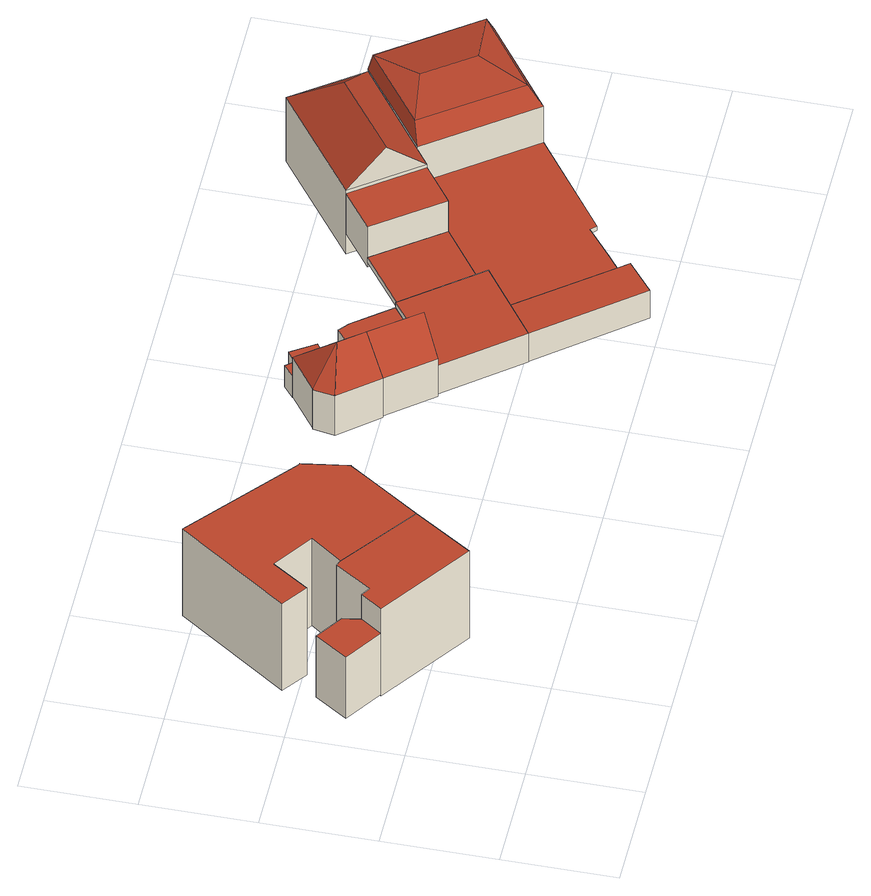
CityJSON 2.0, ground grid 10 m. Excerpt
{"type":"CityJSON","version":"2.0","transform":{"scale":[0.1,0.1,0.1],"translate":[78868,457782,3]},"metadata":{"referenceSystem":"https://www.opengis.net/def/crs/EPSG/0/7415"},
"CityObjects":{
"building1":{"type":"Building","children":["building1-1","building1-2"]},
"building1-1":{"type":"BuildingPart","attributes":{"roofType":"1000","RelativeEavesHeight":9.95,"RelativeRidgeHeight":9.95,"AbsoluteEavesHeight":16.35,"AbsoluteRidgeHeight":16.35},"parents":["building1"],"geometry":[{"type":"Solid","lod":"2","boundaries":[[[[0,1,2,3]],[[1,4,5,2]],[[4,6,7,5]],[[6,8,9,7]],[[8,10,11,9]],[[10,12,13,11]],[[12,0,3,13]],[[12,10,8,6,4,1,0]],[[3,2,5,7,9,11,13]]]],"semantics":{"surfaces":[{"type":"WallSurface"},{"type":"RoofSurface","Direction":0,"Slope":90},{"type":"GroundSurface"}],"values":[[0,0,0,0,0,0,0,1,2]]}}]},
"building1-2":{"type":"BuildingPart","attributes":{"roofType":"1000","RelativeEavesHeight":7,"RelativeRidgeHeight":7,"AbsoluteEavesHeight":13.59,"AbsoluteRidgeHeight":13.59},"parents":["building1"],"geometry":[{"type":"Solid","lod":"2","boundaries":[[[[14,15,16,17]],[[15,18,19,16]],[[18,20,21,19]],[[20,22,23,21]],[[22,14,17,23]],[[22,20,18,15,14]],[[17,16,19,21,23]]]],"semantics":{"surfaces":[{"type":"WallSurface"},{"type":"RoofSurface","Direction":0,"Slope":90},{"type":"GroundSurface"}],"values":[[0,0,0,0,0,1,2]]}}]},
"building2":{"type":"Building","attributes":{"roofType":"1000","RelativeEavesHeight":9.95,"RelativeRidgeHeight":9.95,"AbsoluteEavesHeight":16.35,"AbsoluteRidgeHeight":16.35},"geometry":[{"type":"Solid","lod":"2","boundaries":[[[[24,25,26,27]],[[25,28,29,26]],[[28,0,3,29]],[[0,12,13,3]],[[12,30,31,13]],[[30,32,33,31]],[[32,34,35,33]],[[34,36,37,35]],[[36,38,39,37]],[[38,40,41,39]],[[40,42,43,41]],[[42,24,27,43]],[[42,40,38,36,34,32,30,12,0,28,25,24]],[[27,26,29,3,13,31,33,35,37,39,41,43]]]],"semantics":{"surfaces":[{"type":"WallSurface"},{"type":"RoofSurface","Direction":0,"Slope":90},{"type":"GroundSurface"}],"values":[[0,0,0,0,0,0,0,0,0,0,0,0,1,2]]}}]},
"building3":{"type":"Building","children":["building3-1","building3-2","building3-3"]},
"building3-1":{"type":"BuildingPart","attributes":{"roofType":"1130","RelativeEavesHeight":4.47,"RelativeRidgeHeight":7.43,"AbsoluteEavesHeight":10.71,"AbsoluteRidgeHeight":13.67},"parents":["building3"],"geometry":[{"type":"Solid","lod":"2","boundaries":[[[[44,45,46,47]],[[45,48,49,46]],[[48,50,51,49]],[[50,44,47,51]],[[48,45,52]],[[44,50,53]],[[45,44,53,52]],[[50,48,52,53]],[[47,46,49,51]]]],"semantics":{"surfaces":[{"type":"WallSurface"},{"type":"RoofSurface","Direction":322.8,"Slope":25.6},{"type":"RoofSurface","Direction":230.66,"Slope":42.43},{"type":"RoofSurface","Direction":51.59,"Slope":42.79},{"type":"GroundSurface"}],"values":[[0,0,0,0,1,0,2,3,4]]}}]},
"building3-2":{"type":"BuildingPart","attributes":{"roofType":"1070","RelativeEavesHeight":4.54,"RelativeRidgeHeight":7.5,"AbsoluteEavesHeight":10.71,"AbsoluteRidgeHeight":13.67},"parents":["building3"],"geometry":[{"type":"Solid","lod":"2","boundaries":[[[[45,54,55,46]],[[54,56,57,55]],[[56,58,59,57]],[[58,48,49,59]],[[48,45,46,49]],[[54,45,52]],[[56,54,52]],[[58,56,52]],[[48,58,52]],[[45,48,52]],[[46,55,57,59,49]]]],"semantics":{"surfaces":[{"type":"WallSurface"},{"type":"RoofSurface","Direction":277.76,"Slope":44.99},{"type":"RoofSurface","Direction":5.82,"Slope":20.3},{"type":"RoofSurface","Direction":323.22,"Slope":42.49},{"type":"RoofSurface","Direction":52.15,"Slope":43.07},{"type":"RoofSurface","Direction":142.79,"Slope":-25.6},{"type":"GroundSurface"}],"values":[[0,0,0,0,0,1,2,3,4,5,6]]}}]},
"building3-3":{"type":"BuildingPart","attributes":{"roofType":"1000","RelativeEavesHeight":2.41,"RelativeRidgeHeight":2.41,"AbsoluteEavesHeight":8.51,"AbsoluteRidgeHeight":8.51},"parents":["building3"],"geometry":[{"type":"Solid","lod":"2","boundaries":[[[[60,61,62,63]],[[61,64,65,62]],[[64,66,67,65]],[[66,68,69,67]],[[68,70,71,69]],[[70,72,73,71]],[[72,74,75,73]],[[74,60,63,75]],[[74,72,70,68,66,64,61,60]],[[63,62,65,67,69,71,73,75]]]],"semantics":{"surfaces":[{"type":"WallSurface"},{"type":"RoofSurface","Direction":183.27,"Slope":90},{"type":"GroundSurface"}],"values":[[0,0,0,0,0,0,0,0,1,2]]}}]},
"building4":{"type":"Building","children":["building4-1","building4-2"]},
"building4-1":{"type":"BuildingPart","attributes":{"roofType":"1000","RelativeEavesHeight":3,"RelativeRidgeHeight":3,"AbsoluteEavesHeight":9.41,"AbsoluteRidgeHeight":9.41},"parents":["building4"],"geometry":[{"type":"Solid","lod":"2","boundaries":[[[[76,77,78,79]],[[77,80,81,78]],[[80,82,83,81]],[[82,84,85,83]],[[84,76,79,85]],[[84,82,80,77,76]],[[79,78,81,83,85]]]],"semantics":{"surfaces":[{"type":"WallSurface"},{"type":"RoofSurface","Direction":0,"Slope":90},{"type":"GroundSurface"}],"values":[[0,0,0,0,0,1,2]]}}]},
"building4-2":{"type":"BuildingPart","attributes":{"roofType":"1030","RelativeEavesHeight":4.3,"RelativeRidgeHeight":7.26,"AbsoluteEavesHeight":10.71,"AbsoluteRidgeHeight":13.67},"parents":["building4"],"geometry":[{"type":"Solid","lod":"2","boundaries":[[[[50,86,85,79]],[[86,87,88,85]],[[87,44,89,88]],[[44,50,79,89]],[[87,86,90]],[[50,44,53]],[[86,50,53,90]],[[44,87,90,53]],[[79,85,88,89]]]],"semantics":{"surfaces":[{"type":"WallSurface"},{"type":"RoofSurface","Direction":51.99,"Slope":42.22},{"type":"RoofSurface","Direction":231.68,"Slope":42.22},{"type":"GroundSurface"}],"values":[[0,0,0,0,0,0,1,2,3]]}}]},
"building5":{"type":"Building","children":["building5-1","building5-2","building5-3","building5-4"]},
"building5-1":{"type":"BuildingPart","attributes":{"roofType":"1000","RelativeEavesHeight":3.38,"RelativeRidgeHeight":3.38,"AbsoluteEavesHeight":10.04,"AbsoluteRidgeHeight":10.04},"parents":["building5"],"geometry":[{"type":"Solid","lod":"2","boundaries":[[[[91,92,93,94]],[[92,95,96,93]],[[95,97,98,96]],[[97,91,94,98]],[[97,95,92,91]],[[94,93,96,98]]]],"semantics":{"surfaces":[{"type":"WallSurface"},{"type":"RoofSurface","Direction":0,"Slope":90},{"type":"GroundSurface"}],"values":[[0,0,0,0,1,2]]}}]},
"building5-2":{"type":"BuildingPart","attributes":{"roofType":"1130","RelativeEavesHeight":7.27,"RelativeRidgeHeight":10.78,"AbsoluteEavesHeight":11,"AbsoluteRidgeHeight":14.5},"parents":["building5"],"geometry":[{"type":"Solid","lod":"2","boundaries":[[[[99,100,101,102]],[[100,103,104,101]],[[103,105,106,104]],[[105,99,102,106]],[[103,100,107]],[[99,105,108]],[[100,99,108,107]],[[105,103,107,108]],[[102,101,104,106]]]],"semantics":{"surfaces":[{"type":"WallSurface"},{"type":"RoofSurface","Direction":53.67,"Slope":45},{"type":"RoofSurface","Direction":323.25,"Slope":45.93},{"type":"RoofSurface","Direction":143.57,"Slope":45.93},{"type":"GroundSurface"}],"values":[[0,0,0,0,1,0,2,3,4]]}}]},
"building5-3":{"type":"BuildingPart","attributes":{"roofType":"1000","RelativeEavesHeight":0.672,"RelativeRidgeHeight":0.672,"AbsoluteEavesHeight":7.23,"AbsoluteRidgeHeight":7.23},"parents":["building5"],"geometry":[{"type":"Solid","lod":"2","boundaries":[[[[109,110,111,112]],[[110,113,114,111]],[[113,115,116,114]],[[115,109,112,116]],[[115,113,110,109]],[[112,111,114,116]]]],"semantics":{"surfaces":[{"type":"WallSurface"},{"type":"RoofSurface","Direction":0,"Slope":90},{"type":"GroundSurface"}],"values":[[0,0,0,0,1,2]]}}]},
"building5-4":{"type":"BuildingPart","attributes":{"roofType":"1000","RelativeEavesHeight":4.6,"RelativeRidgeHeight":4.6,"AbsoluteEavesHeight":10.7,"AbsoluteRidgeHeight":10.7},"parents":["building5"],"geometry":[{"type":"Solid","lod":"2","boundaries":[[[[117,118,119,120]],[[118,121,122,119]],[[121,123,124,122]],[[123,117,120,124]],[[123,121,118,117]],[[120,119,122,124]]]],"semantics":{"surfaces":[{"type":"WallSurface"},{"type":"RoofSurface","Direction":0,"Slope":90},{"type":"GroundSurface"}],"values":[[0,0,0,0,1,2]]}}]},
"building6":{"type":"Building","children":["building6-1","building6-2","building6-3"]},
"building6-1":{"type":"BuildingPart","attributes":{"roofType":"1060","RelativeEavesHeight":7.55,"RelativeRidgeHeight":10.36,"AbsoluteEavesHeight":11.27,"AbsoluteRidgeHeight":14.08},"parents":["building6"],"geometry":[{"type":"Solid","lod":"2","boundaries":[[[[125,126,127,104]],[[126,128,129,127]],[[128,130,131,129]],[[130,125,104,131]],[[126,125,132,133]],[[128,126,133,134]],[[130,128,134,135]],[[125,130,135,132]],[[133,132,136,137]],[[134,133,137]],[[135,134,137,136]],[[132,135,136]],[[104,127,129,131]]]],"semantics":{"surfaces":[{"type":"WallSurface"},{"type":"RoofSurface","Direction":53.61,"Slope":16.85},{"type":"RoofSurface","Direction":143.71,"Slope":25.39},{"type":"RoofSurface","Direction":233.37,"Slope":24.11},{"type":"RoofSurface","Direction":323.58,"Slope":4.93},{"type":"RoofSurface","Direction":53.45,"Slope":80.17},{"type":"RoofSurface","Direction":143.85,"Slope":74.28},{"type":"RoofSurface","Direction":233.47,"Slope":80.06},{"type":"RoofSurface","Direction":323.46,"Slope":72.98},{"type":"GroundSurface"}],"values":[[0,0,0,0,1,2,3,4,5,6,7,8,9]]}}]},
"building6-2":{"type":"BuildingPart","attributes":{"roofType":"1000","RelativeEavesHeight":0.483,"RelativeRidgeHeight":0.483,"AbsoluteEavesHeight":7.23,"AbsoluteRidgeHeight":7.23},"parents":["building6"],"geometry":[{"type":"Solid","lod":"2","boundaries":[[[[138,139,140,141]],[[139,142,143,140]],[[142,144,145,143]],[[144,146,147,145]],[[146,148,149,147]],[[148,150,151,149]],[[150,138,141,151]],[[150,148,146,144,142,139,138]],[[141,140,143,145,147,149,151]]]],"semantics":{"surfaces":[{"type":"WallSurface"},{"type":"RoofSurface","Direction":0,"Slope":90},{"type":"GroundSurface"}],"values":[[0,0,0,0,0,0,0,1,2]]}}]},
"building6-3":{"type":"BuildingPart","attributes":{"roofType":"1000","RelativeEavesHeight":3.25,"RelativeRidgeHeight":3.25,"AbsoluteEavesHeight":10.04,"AbsoluteRidgeHeight":10.04},"parents":["building6"],"geometry":[{"type":"Solid","lod":"2","boundaries":[[[[152,91,153,154]],[[91,155,156,153]],[[155,157,158,156]],[[157,152,154,158]],[[157,155,91,152]],[[154,153,156,158]]]],"semantics":{"surfaces":[{"type":"WallSurface"},{"type":"RoofSurface","Direction":0,"Slope":90},{"type":"GroundSurface"}],"values":[[0,0,0,0,1,2]]}}]}
},
"vertices":[
[150,123,134],[117,72,134],[117,72,34],[150,123,34],[37,128,134],[37,128,34],[50,147,134],[50,147,34],[58,142,134],[58,142,34],[79,174,134],[79,174,34],[84,172,134],[84,172,34],
[37,128,106],[4,150,106],[4,150,36],[37,128,36],[23,179,106],[23,179,36],[47,163,106],[47,163,36],[50,147,106],[50,147,36],
[193,186,134],[192,186,134],[192,186,34],[193,186,34],[179,166,134],[179,166,34],[104,200,134],[104,200,34],[69,224,134],[69,224,34],[48,192,134],[48,192,34],[26,208,134],[26,208,34],[93,305,134],[93,305,34],[185,228,134],[185,228,34],[186,228,134],[186,228,34],
[351,194,77],[323,228,77],[323,228,32],[351,194,32],[367,261,77],[367,261,32],[392,229,77],[392,229,32],[354,233,107],[371,212,107],
[326,247,77],[326,247,32],[327,247,77],[327,247,32],[359,271,77],[359,271,32],
[359,271,55],[370,280,55],[370,280,31],[359,271,31],[376,273,55],[376,273,31],[386,280,55],[386,280,31],[400,259,55],[400,259,31],[392,253,55],[392,253,31],[404,239,55],[404,239,31],[392,229,55],[392,229,31],
[392,229,64],[410,244,64],[410,244,34],[392,229,34],[419,237,64],[419,237,34],[445,204,64],[445,204,34],[424,188,64],[424,188,34],
[424,188,77],[382,155,77],[382,155,34],[351,194,34],[403,171,107],
[433,91,70],[382,155,70],[382,155,37],[433,91,37],[445,204,70],[445,204,37],[497,138,70],[497,138,37],
[552,268,80],[646,338,80],[646,338,7],[552,268,7],[689,279,80],[689,279,7],[595,210,80],[595,210,7],[639,288,115],[573,239,115],
[497,138,42],[453,194,42],[453,194,36],[497,138,36],[518,243,42],[518,243,36],[561,185,42],[561,185,36],
[518,243,77],[552,268,77],[552,268,31],[518,243,31],[595,210,77],[595,210,31],[561,185,77],[561,185,31],
[689,279,83],[756,189,83],[756,189,7],[677,131,83],[677,131,7],[610,221,83],[610,221,7],[685,274,104],[745,193,104],[678,144,104],[619,225,104],[665,231,111],[696,189,111],
[462,112,42],[610,221,42],[610,221,37],[462,112,37],[677,131,42],[677,131,37],[592,68,42],[592,68,37],[587,73,42],[587,73,37],[560,51,42],[560,51,37],[529,27,42],[529,27,37],
[502,5,70],[433,91,38],[502,5,38],[462,112,70],[462,112,38],[529,27,70],[529,27,38]
]}
